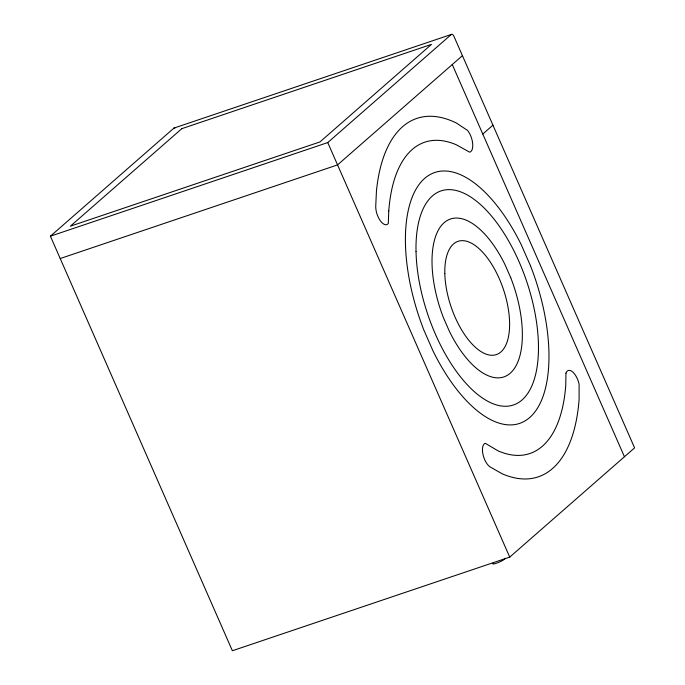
<?xml version="1.0" encoding="UTF-8"?>
<svg xmlns="http://www.w3.org/2000/svg" width="685" height="685" viewBox="0 0 685 685"><rect width="100%" height="100%" fill="white"/><g stroke="black" fill="none" stroke-linecap="round" stroke-linejoin="round"><path stroke-width="1.03" d="M50.407 236.197L327.755 142.566L451.441 34.353A3.502 1.618 71.3 0 1 453.881 36.194L634.593 447.87L509.726 557.119L232.378 650.75L50.407 236.197L174.093 127.975A3.502 1.618 71.3 0 1 174.975 127.984M462.426 55.656L337.559 164.905L60.211 258.536M482.788 134.046L492.935 125.167M173.981 128.078L451.329 34.447M452.271 64.544L624.446 456.758M327.755 142.566L509.726 557.119M505.076 558.703A6.876 1.147 -23.7 0 1 497.447 562.856A6.876 1.147 -23.7 0 1 492.815 563.31M505.222 558.206A6.876 1.147 -23.7 0 1 505.247 558.412M388.78 210.886L388.292 223.524A12.904 5.951 71.3 0 1 380.089 220.433A12.904 5.951 71.3 0 1 375.774 205.397L376.45 190.935A187.082 86.319 71.3 0 1 456.296 122.983L467.564 130.407A13.169 6.079 71.3 0 1 472.684 143.542A13.169 6.079 71.3 0 1 469.687 152.19L456.21 144.732A164.64 75.966 71.3 0 0 388.78 210.886M565.956 373.205L565.767 385.27A164.648 75.966 71.3 0 1 498.081 450.876L485.331 443.306L484.74 443.529A12.895 5.951 71.3 0 0 482.959 454.369A12.895 5.951 71.3 0 0 489.689 466.673L502.096 473.763A187.082 86.319 71.3 0 0 579.108 399.449L579.108 384.311A13.178 6.079 71.3 0 0 572.925 372.16A13.178 6.079 71.3 0 0 566.204 372.512L565.956 373.205M181.833 128.66L70.367 226.187L319.972 141.923L431.447 44.397L181.833 128.66M530.481 265.746L521.336 244.905A132.453 61.111 71.3 0 0 424.691 178.365A132.453 61.111 71.3 0 0 423.895 330.153L433.048 351.003A132.453 61.111 71.3 0 0 529.685 417.533A132.453 61.111 71.3 0 0 530.481 265.746M510.727 277.682L504.973 264.564A83.364 38.463 71.3 0 0 444.154 222.685A83.364 38.463 71.3 0 0 443.649 318.217L449.403 331.334A83.364 38.463 71.3 0 0 510.231 373.214A83.364 38.463 71.3 0 0 510.727 277.682M444.822 273.443A59.783 27.588 71.3 0 0 494.364 355.087A59.783 27.588 71.3 0 0 492.378 265.326A59.783 27.588 71.3 0 0 444.822 273.443M416.026 251.626A112.991 52.129 71.3 0 0 509.649 405.931A112.991 52.129 71.3 0 0 505.898 236.291A112.991 52.129 71.3 0 0 416.026 251.626"/></g></svg>
